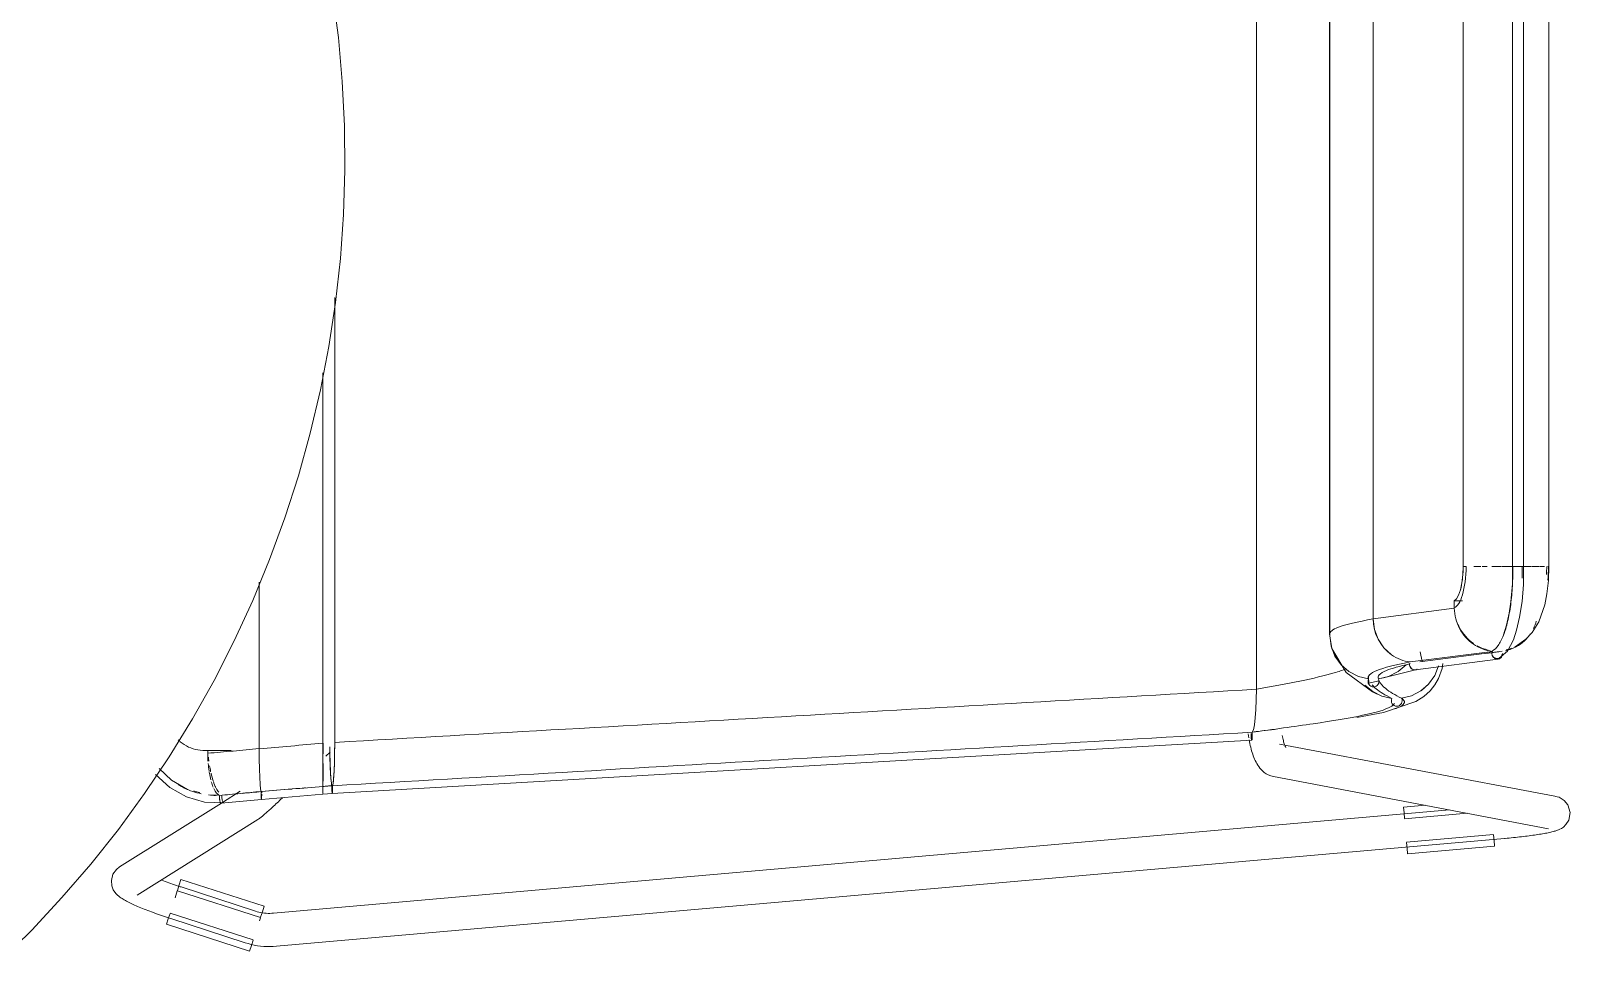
# Model space of a CAD drawing. Header units: millimetres. Extents: x 79795 to 317870, y -36033 to 97293.
# Drawn here: x 160103 to 160659, y 22542 to 22878 of the extents above; entities that cross this region are included whole.
import ezdxf

# ---------------------------------------------------------------- set-up
doc = ezdxf.new("R2010")
doc.units = ezdxf.units.MM
doc.header["$MEASUREMENT"] = 0
doc.layers.add('I-FURN', color=8, linetype='CONTINUOUS', lineweight=9)

msp = doc.modelspace()

# ---------------------------------------------------------------- linework, layer by layer
at = {"layer": 'I-FURN'}
for p, q in [((160545.78, 22640.49), (160545.78, 23023.88)), ((160545.78, 23023.88), (160545.78, 22640.49)), ((160572.13, 23004.04), (160572.13, 22699.24)), ((160572.28, 22659.79), (160572.28, 23004.58)), ((160572.28, 23004.58), (160572.28, 22659.79)), ((160587.88, 22665.83), (160587.88, 22998.54)), ((160587.88, 22998.54), (160587.88, 22665.83)), ((160620.35, 22979.61), (160620.35, 22684.76)), ((160620.41, 22684.76), (160620.41, 22979.61)), ((160638.25, 22979.61), (160638.25, 22684.76)), ((160642.21, 22684.76), (160642.21, 22979.61)), ((160651.25, 22684.76), (160651.25, 22979.61)), ((160214.36, 22875.78), (160212.3, 22891.65)), ((160215.78, 22859.84), (160214.36, 22875.78)), ((160216.57, 22843.87), (160215.78, 22859.84)), ((160216.72, 22827.87), (160216.57, 22843.87)), ((160216.23, 22811.88), (160216.72, 22827.87)), ((160215.09, 22795.92), (160216.23, 22811.88)), ((160213.33, 22780.02), (160215.09, 22795.92)), ((160210.92, 22764.2), (160213.33, 22780.02)), ((160213.05, 22621.23), (160213.05, 22781.81)), ((160213.05, 22781.81), (160213.05, 22621.23)), ((160207.89, 22748.49), (160210.92, 22764.2)), ((160208.73, 22620.97), (160208.73, 22754.71)), ((160208.73, 22754.71), (160208.73, 22620.97)), ((160204.23, 22732.92), (160207.89, 22748.49)), ((160199.95, 22717.5), (160204.23, 22732.92)), ((160195.06, 22702.27), (160199.95, 22717.5)), ((160189.56, 22687.24), (160195.06, 22702.27)), ((160572.13, 22699.24), (160572.13, 22660.33)), ((160183.46, 22672.45), (160189.56, 22687.24)), ((160620.35, 22684.76), (160620.24, 22681.72)), ((160626.72, 22684.76), (160624.26, 22684.76)), ((160629.08, 22684.76), (160627.24, 22684.76)), ((160634.27, 22684.76), (160630.71, 22684.76)), ((160634.46, 22684.76), (160638.28, 22684.76)), ((160638.28, 22684.76), (160634.46, 22684.76)), ((160638.17, 22678.53), (160638.25, 22684.76)), ((160638.25, 22684.76), (160638.36, 22684.76)), ((160642.21, 22684.76), (160638.25, 22684.76)), ((160638.36, 22684.76), (160638.58, 22684.76)), ((160638.58, 22684.76), (160638.91, 22684.76)), ((160638.91, 22684.76), (160639.33, 22684.76)), ((160639.33, 22684.76), (160639.8, 22684.76)), ((160639.8, 22684.76), (160640.3, 22684.76)), ((160640.3, 22684.76), (160640.79, 22684.76)), ((160640.79, 22684.76), (160641.25, 22684.76)), ((160641.25, 22684.76), (160641.64, 22684.76)), ((160641.64, 22684.76), (160641.94, 22684.76)), ((160641.94, 22684.76), (160642.14, 22684.76)), ((160641.97, 22684.76), (160644.99, 22684.76)), ((160644.98, 22684.76), (160641.97, 22684.76)), ((160642.21, 22684.76), (160642.12, 22678.22)), ((160642.14, 22684.76), (160642.21, 22684.76)), ((160647.73, 22684.76), (160645.15, 22684.76)), ((160649.76, 22684.76), (160648, 22684.76)), ((160651.23, 22684.76), (160650.95, 22684.76)), ((160651.08, 22684.76), (160651.25, 22684.76)), ((160651.25, 22684.76), (160651.14, 22679.73)), ((160185.76, 22679.14), (160185.76, 22619.03)), ((160185.76, 22619.03), (160185.76, 22679.14)), ((160619.92, 22678.87), (160619.41, 22676.38)), ((160620.24, 22681.72), (160619.92, 22678.87)), ((160637.64, 22671.97), (160638.17, 22678.53)), ((160642.12, 22678.22), (160641.63, 22672.1)), ((160651.14, 22679.73), (160650.63, 22674.91)), ((160176.78, 22657.91), (160183.46, 22672.45)), ((160617.95, 22673.04), (160617.09, 22672.41)), ((160617.09, 22672.41), (160620.09, 22672.41)), ((160617.09, 22672.41), (160617.16, 22669.69)), ((160618.74, 22674.4), (160617.95, 22673.04)), ((160619.41, 22676.38), (160618.74, 22674.4)), ((160637.04, 22667.96), (160637.64, 22671.97)), ((160641.63, 22672.1), (160640.78, 22666.48)), ((160650.63, 22674.91), (160649.84, 22670.87)), ((160617.16, 22669.69), (160587.88, 22665.83)), ((160636.08, 22663.53), (160637.04, 22667.96)), ((160640.78, 22666.48), (160639.69, 22661.78)), ((160649.84, 22670.87), (160647.71, 22664.82)), ((160587.88, 22665.83), (160588.36, 22662.06)), ((160588.36, 22662.06), (160589.67, 22658.51)), ((160634.98, 22660.09), (160636.08, 22663.53)), ((160639.69, 22661.78), (160638.52, 22658.33)), ((160645.32, 22660.94), (160643.03, 22658.47)), ((160647.71, 22664.82), (160645.32, 22660.94)), ((160169.53, 22643.65), (160176.78, 22657.91)), ((160572.13, 22660.33), (160572.93, 22655.29)), ((160572.76, 22656), (160572.28, 22659.79)), ((160572.28, 22659.79), (160572.75, 22656)), ((160572.75, 22656), (160574.12, 22652.43)), ((160574.13, 22652.43), (160572.76, 22656)), ((160572.93, 22655.29), (160574.3, 22652.12)), ((160573, 22655.14), (160578.11, 22646.49)), ((160589.67, 22658.51), (160591.75, 22655.4)), ((160591.75, 22655.4), (160594.49, 22652.91)), ((160638.52, 22658.33), (160636.34, 22654.21)), ((160639.13, 22655.79), (160638.93, 22655.69)), ((160643.03, 22658.47), (160639.13, 22655.79)), ((160574.12, 22652.43), (160576.29, 22649.29)), ((160576.3, 22649.3), (160574.13, 22652.43)), ((160601.1, 22649.81), (160601.06, 22649.31)), ((160630.96, 22654.12), (160601.26, 22650.28)), ((160603.16, 22647.45), (160632.94, 22651.31)), ((160604.8, 22650.3), (160634.5, 22654.15)), ((160605.58, 22650.43), (160604.9, 22653.92)), ((160612.84, 22647.92), (160613.07, 22649.69)), ((160633.31, 22653.99), (160628.53, 22653.38)), ((160636.34, 22654.21), (160633.44, 22651.66)), ((160576.29, 22649.29), (160579.16, 22646.79)), ((160579.17, 22646.79), (160576.3, 22649.3)), ((160578.11, 22646.49), (160587.65, 22639.51)), ((160579.16, 22646.79), (160582.56, 22645.03)), ((160582.56, 22645.04), (160579.17, 22646.79)), ((160582.56, 22645.03), (160586.27, 22644.14)), ((160586.11, 22643.67), (160586.27, 22644.14)), ((160586.27, 22644.14), (160586.11, 22643.67)), ((160586.26, 22645.21), (160586.3, 22642.33)), ((160591.63, 22644.5), (160589.76, 22644.17)), ((160589.78, 22644.14), (160593.49, 22645.03)), ((160589.78, 22644.14), (160589.94, 22643.67)), ((160589.94, 22643.67), (160589.78, 22644.14)), ((160603.24, 22647.47), (160591.63, 22644.5)), ((160593.49, 22645.03), (160596.89, 22646.79)), ((160596.89, 22646.79), (160599.76, 22649.3)), ((160601.06, 22649.31), (160601.14, 22648.82)), ((160601.14, 22648.82), (160601.33, 22648.37)), ((160601.33, 22648.37), (160601.64, 22647.99)), ((160601.64, 22647.99), (160602.02, 22647.69)), ((160602.02, 22647.69), (160602.46, 22647.5)), ((160602.46, 22647.5), (160602.93, 22647.44)), ((160602.93, 22647.44), (160603.4, 22647.5)), ((160603.4, 22647.5), (160603.84, 22647.69)), ((160607.92, 22642.31), (160610.1, 22645.39)), ((160610.1, 22645.39), (160611.5, 22648.91)), ((160610.2, 22642.04), (160611.54, 22644.32)), ((160611.54, 22644.32), (160612.84, 22647.92)), ((160161.7, 22629.7), (160169.53, 22643.65)), ((160545.72, 22636.72), (160545.78, 22640.49)), ((160545.78, 22640.41), (160545.72, 22636.72)), ((160587.73, 22639.57), (160584.89, 22641.96)), ((160584.89, 22641.96), (160587.72, 22639.56)), ((160586.07, 22643.18), (160586.11, 22643.67)), ((160586.11, 22643.67), (160586.07, 22643.17)), ((160586.16, 22642.69), (160586.07, 22643.18)), ((160586.07, 22643.17), (160586.15, 22642.68)), ((160586.15, 22642.68), (160586.36, 22642.23)), ((160586.36, 22642.23), (160586.16, 22642.69)), ((160586.17, 22642.63), (160590.06, 22643.46)), ((160586.67, 22641.85), (160586.36, 22642.23)), ((160586.36, 22642.23), (160586.67, 22641.85)), ((160587.07, 22641.56), (160586.67, 22641.85)), ((160586.67, 22641.85), (160587.07, 22641.55)), ((160587.54, 22641.37), (160587.07, 22641.56)), ((160587.07, 22641.55), (160587.53, 22641.37)), ((160587.53, 22641.37), (160588.03, 22641.3)), ((160588.03, 22641.3), (160587.54, 22641.37)), ((160587.65, 22639.51), (160589.4, 22638.62)), ((160587.72, 22639.56), (160591.05, 22637.91)), ((160591.05, 22637.92), (160587.73, 22639.57)), ((160588.52, 22641.37), (160588.03, 22641.3)), ((160588.03, 22641.3), (160588.52, 22641.37)), ((160588.98, 22641.56), (160588.52, 22641.37)), ((160588.52, 22641.37), (160588.98, 22641.55)), ((160589.38, 22641.85), (160588.98, 22641.56)), ((160588.98, 22641.55), (160589.38, 22641.85)), ((160589.69, 22642.23), (160589.38, 22641.85)), ((160589.38, 22641.85), (160589.7, 22642.23)), ((160589.89, 22642.69), (160589.69, 22642.23)), ((160589.7, 22642.23), (160589.9, 22642.68)), ((160589.98, 22643.18), (160589.89, 22642.69)), ((160589.9, 22642.68), (160589.98, 22643.17)), ((160589.94, 22643.67), (160589.98, 22643.18)), ((160589.98, 22643.17), (160589.94, 22643.67)), ((160601.78, 22638.09), (160605.1, 22639.83)), ((160605.1, 22639.83), (160607.92, 22642.31)), ((160607.92, 22642.31), (160605.34, 22640.01)), ((160606.18, 22637.88), (160608.42, 22639.88)), ((160608.42, 22639.88), (160610.2, 22642.04)), ((160545.33, 22630.08), (160545.57, 22633.18)), ((160545.56, 22633.13), (160545.33, 22630.08)), ((160545.57, 22633.18), (160545.72, 22636.72)), ((160545.72, 22636.65), (160545.57, 22633.18)), ((160594.66, 22637.13), (160591.05, 22637.92)), ((160591.05, 22637.91), (160594.66, 22637.13)), ((160591.64, 22632.08), (160603.35, 22636.07)), ((160594.48, 22636.16), (160594.51, 22636.66)), ((160594.51, 22636.66), (160594.48, 22636.16)), ((160594.57, 22635.67), (160594.48, 22636.16)), ((160594.48, 22636.16), (160594.57, 22635.67)), ((160594.51, 22636.66), (160594.66, 22637.13)), ((160594.66, 22637.13), (160594.51, 22636.66)), ((160594.78, 22635.22), (160594.57, 22635.67)), ((160594.57, 22635.67), (160594.78, 22635.22)), ((160595.1, 22634.84), (160594.78, 22635.22)), ((160594.78, 22635.22), (160595.1, 22634.84)), ((160595.5, 22634.55), (160595.1, 22634.84)), ((160595.1, 22634.84), (160595.5, 22634.55)), ((160595.96, 22634.37), (160595.5, 22634.55)), ((160595.5, 22634.55), (160595.96, 22634.37)), ((160596.45, 22634.31), (160595.96, 22634.37)), ((160595.96, 22634.37), (160596.45, 22634.31)), ((160596.93, 22634.38), (160596.45, 22634.31)), ((160596.45, 22634.31), (160596.93, 22634.38)), ((160597.38, 22634.58), (160596.93, 22634.38)), ((160596.93, 22634.38), (160597.38, 22634.58)), ((160597.78, 22634.88), (160597.38, 22634.58)), ((160597.38, 22634.58), (160597.78, 22634.88)), ((160598.08, 22635.27), (160597.78, 22634.88)), ((160597.78, 22634.88), (160598.09, 22635.26)), ((160598.28, 22635.72), (160598.08, 22635.27)), ((160598.09, 22635.26), (160598.28, 22635.72)), ((160601.77, 22638.09), (160598.15, 22637.18)), ((160598.15, 22637.18), (160601.78, 22638.09)), ((160598.15, 22637.18), (160598.31, 22636.71)), ((160598.31, 22636.71), (160598.15, 22637.18)), ((160598.35, 22636.21), (160598.28, 22635.72)), ((160598.28, 22635.72), (160598.36, 22636.21)), ((160598.31, 22636.71), (160598.35, 22636.21)), ((160598.36, 22636.21), (160598.31, 22636.71)), ((160603.35, 22636.07), (160606.18, 22637.88)), ((160153.33, 22616.06), (160161.7, 22629.7)), ((160544.65, 22625.84), (160545.02, 22627.58)), ((160545.02, 22627.58), (160544.65, 22625.84)), ((160545.02, 22627.58), (160545.33, 22630.08)), ((160545.33, 22630.05), (160545.02, 22627.58)), ((160581.98, 22630.18), (160591.64, 22632.08)), ((160212.15, 22602.78), (160544.06, 22622.07)), ((160542.93, 22623.59), (160542.83, 22624.32)), ((160543.04, 22622.88), (160542.93, 22623.59)), ((160543.28, 22621.48), (160543.15, 22622.17)), ((160543.85, 22624.43), (160543.85, 22623.93)), ((160543.85, 22623.93), (160543.85, 22624.42)), ((160543.85, 22623.93), (160543.86, 22623.44)), ((160543.86, 22623.43), (160543.85, 22623.93)), ((160543.86, 22623.44), (160543.88, 22622.99)), ((160543.88, 22622.98), (160543.86, 22623.43)), ((160543.88, 22622.99), (160543.91, 22622.61)), ((160543.91, 22622.6), (160543.88, 22622.98)), ((160543.91, 22622.61), (160543.96, 22622.32)), ((160543.96, 22622.31), (160543.91, 22622.6)), ((160543.96, 22622.32), (160544.01, 22622.13)), ((160544.01, 22622.13), (160543.96, 22622.31)), ((160544.01, 22622.13), (160544.06, 22622.07)), ((160544.06, 22622.07), (160544.01, 22622.13)), ((160544.06, 22622.07), (160544.12, 22622.14)), ((160544.12, 22622.14), (160544.06, 22622.07)), ((160544.12, 22622.14), (160544.17, 22622.34)), ((160544.17, 22622.33), (160544.12, 22622.14)), ((160544.17, 22622.34), (160544.21, 22622.63)), ((160544.21, 22622.63), (160544.17, 22622.33)), ((160544.21, 22622.63), (160544.24, 22623.02)), ((160544.24, 22623.02), (160544.21, 22622.63)), ((160544.24, 22623.02), (160544.26, 22623.47)), ((160544.26, 22623.47), (160544.24, 22623.02)), ((160544.25, 22624.94), (160544.65, 22625.84)), ((160544.65, 22625.84), (160544.25, 22624.93)), ((160544.27, 22624.47), (160544.25, 22624.94)), ((160544.25, 22624.93), (160544.27, 22624.46)), ((160544.26, 22623.47), (160544.27, 22623.97)), ((160544.27, 22623.96), (160544.26, 22623.47)), ((160544.27, 22623.97), (160544.27, 22624.47)), ((160544.27, 22624.46), (160544.27, 22623.96)), ((160555.17, 22623.22), (160555.07, 22623.71)), ((160555.27, 22622.75), (160555.17, 22623.22)), ((160555.37, 22622.3), (160555.27, 22622.75)), ((160555.48, 22621.88), (160555.37, 22622.3)), ((160555.59, 22621.48), (160555.48, 22621.88)), ((160165.97, 22618.32), (160175.72, 22618.32)), ((160167.21, 22617.33), (160167.21, 22618.38)), ((160185.76, 22619.03), (160185.79, 22615.27)), ((160185.79, 22615.26), (160185.76, 22618.91)), ((160208.73, 22617.18), (160208.73, 22620.97)), ((160208.73, 22620.97), (160208.73, 22617.18)), ((160208.74, 22613.62), (160208.73, 22617.18)), ((160208.73, 22617.18), (160208.74, 22613.61)), ((160208.86, 22620.96), (160208.86, 22617.18)), ((160208.86, 22617.18), (160208.86, 22620.96)), ((160209.88, 22616.27), (160211.41, 22617.75)), ((160211.26, 22619.69), (160211.29, 22617.44)), ((160211.29, 22617.44), (160211.36, 22613.89)), ((160212.94, 22613.89), (160213.02, 22617.45)), ((160213.02, 22617.45), (160213.05, 22621.23)), ((160543.41, 22620.8), (160543.28, 22621.48)), ((160543.56, 22620.13), (160543.41, 22620.8)), ((160543.71, 22619.48), (160543.56, 22620.13)), ((160543.87, 22618.83), (160543.71, 22619.48)), ((160544.04, 22618.2), (160543.87, 22618.83)), ((160544.23, 22617.59), (160544.04, 22618.2)), ((160544.42, 22616.98), (160544.23, 22617.59)), ((160544.63, 22616.39), (160544.42, 22616.98)), ((160544.85, 22615.81), (160544.63, 22616.39)), ((160653.43, 22601.85), (160554.14, 22620.67)), ((160555.69, 22621.12), (160555.59, 22621.48)), ((160555.8, 22620.78), (160555.69, 22621.12)), ((160555.91, 22620.48), (160555.8, 22620.78)), ((160556.01, 22620.21), (160555.91, 22620.48)), ((160556.1, 22619.98), (160556.01, 22620.21)), ((160556.19, 22619.78), (160556.1, 22619.98)), ((160556.27, 22619.63), (160556.19, 22619.78)), ((160556.31, 22619.55), (160556.27, 22619.63)), ((160556.36, 22619.47), (160556.31, 22619.55)), ((160556.37, 22619.45), (160556.36, 22619.47)), ((160144.42, 22602.78), (160153.33, 22616.06)), ((160154.14, 22607.61), (160149.67, 22611.88)), ((160185.79, 22615.17), (160185.86, 22611.73)), ((160185.86, 22611.73), (160185.79, 22615.17)), ((160185.86, 22611.73), (160185.98, 22608.63)), ((160185.98, 22608.63), (160185.86, 22611.67)), ((160208.75, 22610.48), (160208.74, 22613.61)), ((160208.74, 22613.61), (160208.75, 22610.48)), ((160208.85, 22613.62), (160208.84, 22610.5)), ((160208.84, 22610.5), (160208.85, 22613.62)), ((160211.36, 22613.89), (160211.49, 22610.77)), ((160211.49, 22610.77), (160211.65, 22608.28)), ((160212.66, 22608.25), (160212.82, 22610.75)), ((160212.82, 22610.75), (160212.94, 22613.89)), ((160545.08, 22615.24), (160544.85, 22615.81)), ((160545.33, 22614.68), (160545.08, 22615.24)), ((160545.61, 22614.12), (160545.33, 22614.68)), ((160545.9, 22613.59), (160545.61, 22614.12)), ((160546.22, 22613.05), (160545.9, 22613.59)), ((160546.58, 22612.51), (160546.22, 22613.05)), ((160546.98, 22611.98), (160546.58, 22612.51)), ((160547.43, 22611.45), (160546.98, 22611.98)), ((160547.95, 22610.93), (160547.43, 22611.45)), ((160548.55, 22610.42), (160547.95, 22610.93)), ((160153.55, 22604.93), (160148.4, 22609.67)), ((160159.97, 22604.25), (160154.14, 22607.61)), ((160185.98, 22608.63), (160186.13, 22606.16)), ((160186.13, 22606.15), (160185.98, 22608.59)), ((160186.13, 22606.16), (160186.31, 22604.42)), ((160186.31, 22604.42), (160186.13, 22606.14)), ((160208.76, 22607.98), (160208.75, 22610.48)), ((160208.75, 22610.48), (160208.76, 22607.98)), ((160208.77, 22606.23), (160208.76, 22607.98)), ((160208.76, 22607.98), (160208.77, 22606.23)), ((160208.79, 22605.35), (160208.77, 22606.23)), ((160208.77, 22606.23), (160208.79, 22605.34)), ((160208.79, 22604.88), (160208.79, 22605.35)), ((160208.79, 22605.34), (160208.79, 22604.87)), ((160208.8, 22605.35), (160208.8, 22604.88)), ((160208.8, 22604.88), (160208.8, 22605.35)), ((160208.83, 22608), (160208.82, 22606.25)), ((160208.82, 22606.25), (160208.83, 22608)), ((160208.84, 22610.5), (160208.83, 22608)), ((160208.83, 22608), (160208.84, 22610.5)), ((160211.65, 22608.28), (160211.84, 22606.52)), ((160211.84, 22606.52), (160212.05, 22605.62)), ((160212.05, 22605.62), (160212.04, 22605.15)), ((160212.04, 22605.15), (160212.04, 22604.66)), ((160212.25, 22605.61), (160212.46, 22606.5)), ((160212.26, 22605.14), (160212.25, 22605.61)), ((160212.26, 22604.65), (160212.26, 22605.14)), ((160212.46, 22606.5), (160212.66, 22608.25)), ((160549.24, 22609.94), (160548.55, 22610.42)), ((160550.03, 22609.5), (160549.24, 22609.94)), ((160550.92, 22609.13), (160550.03, 22609.5)), ((160551.91, 22608.88), (160550.92, 22609.13)), ((160551.91, 22608.88), (160651.2, 22590.06)), ((160134.98, 22589.86), (160144.42, 22602.78)), ((160159.57, 22601.54), (160153.55, 22604.93)), ((160166.09, 22599.66), (160159.57, 22601.54)), ((160172.99, 22599.38), (160166.09, 22599.66)), ((160172.1, 22599.26), (160186.59, 22600.68)), ((160178.95, 22603.6), (160172.51, 22599.56)), ((160186.31, 22604.42), (160186.5, 22603.53)), ((160186.5, 22603.53), (160186.31, 22604.42)), ((160186.5, 22603.53), (160186.49, 22603.06)), ((160186.49, 22603.06), (160186.5, 22603.53)), ((160186.49, 22603.06), (160186.49, 22602.56)), ((160186.49, 22602.56), (160186.49, 22603.06)), ((160186.49, 22602.56), (160186.49, 22602.07)), ((160186.49, 22602.07), (160186.49, 22602.56)), ((160186.49, 22602.07), (160186.5, 22601.61)), ((160186.5, 22601.62), (160186.49, 22602.07)), ((160186.52, 22601.24), (160186.5, 22601.62)), ((160186.5, 22601.61), (160186.52, 22601.23)), ((160186.54, 22600.94), (160186.52, 22601.24)), ((160186.52, 22601.23), (160186.54, 22600.94)), ((160186.54, 22600.94), (160186.57, 22600.74)), ((160186.59, 22600.68), (160186.57, 22600.75)), ((160186.57, 22600.74), (160186.59, 22600.68)), ((160186.59, 22600.68), (160208.79, 22602.5)), ((160186.62, 22600.75), (160186.59, 22600.68)), ((160186.59, 22600.68), (160186.62, 22600.74)), ((160186.62, 22600.74), (160186.64, 22600.93)), ((160186.64, 22600.93), (160186.62, 22600.75)), ((160186.64, 22600.93), (160186.66, 22601.22)), ((160186.66, 22601.22), (160186.64, 22600.93)), ((160186.68, 22601.61), (160186.66, 22601.22)), ((160186.66, 22601.22), (160186.68, 22601.6)), ((160186.69, 22602.06), (160186.68, 22601.61)), ((160186.68, 22601.6), (160186.69, 22602.05)), ((160186.69, 22603.52), (160186.69, 22603.05)), ((160186.69, 22603.04), (160186.69, 22603.51)), ((160186.69, 22602.05), (160186.7, 22602.55)), ((160186.7, 22602.55), (160186.69, 22602.06)), ((160192.27, 22599.44), (160192.72, 22599.85)), ((160192.72, 22599.85), (160193.17, 22600.27)), ((160193.17, 22600.27), (160193.63, 22600.71)), ((160193.63, 22600.71), (160194.1, 22601.15)), ((160194.1, 22601.15), (160194.21, 22601.25)), ((160208.79, 22604.38), (160208.79, 22604.88)), ((160208.79, 22604.87), (160208.79, 22604.38)), ((160208.79, 22603.89), (160208.79, 22604.38)), ((160208.79, 22604.38), (160208.79, 22603.88)), ((160208.79, 22603.44), (160208.79, 22603.89)), ((160208.79, 22603.88), (160208.79, 22603.43)), ((160208.79, 22603.06), (160208.79, 22603.44)), ((160208.79, 22603.43), (160208.79, 22603.05)), ((160208.79, 22602.76), (160208.79, 22603.06)), ((160208.79, 22603.05), (160208.79, 22602.76)), ((160212.15, 22602.78), (160208.79, 22602.51)), ((160208.8, 22602.58), (160208.79, 22602.51)), ((160208.79, 22602.51), (160208.79, 22602.57)), ((160208.79, 22602.57), (160208.79, 22602.5)), ((160208.79, 22602.5), (160208.8, 22602.57)), ((160208.8, 22604.88), (160208.8, 22604.39)), ((160208.8, 22604.38), (160208.8, 22604.88)), ((160208.8, 22604.39), (160208.8, 22603.89)), ((160208.8, 22603.89), (160208.8, 22604.38)), ((160208.8, 22603.89), (160208.8, 22603.44)), ((160208.8, 22603.44), (160208.8, 22603.89)), ((160208.8, 22603.44), (160208.8, 22603.06)), ((160208.8, 22603.06), (160208.8, 22603.44)), ((160212.04, 22604.66), (160212.05, 22604.17)), ((160212.05, 22604.17), (160212.06, 22603.72)), ((160212.06, 22603.72), (160212.08, 22603.33)), ((160212.08, 22603.33), (160212.1, 22603.04)), ((160212.1, 22603.04), (160212.12, 22602.85)), ((160212.12, 22602.85), (160212.15, 22602.78)), ((160212.15, 22602.78), (160212.18, 22602.85)), ((160212.18, 22602.85), (160212.21, 22603.03)), ((160212.21, 22603.03), (160212.23, 22603.33)), ((160212.23, 22603.33), (160212.25, 22603.71)), ((160212.25, 22603.71), (160212.26, 22604.16)), ((160212.26, 22604.16), (160212.26, 22604.65)), ((160653.85, 22601.77), (160653.43, 22601.85)), ((160654.37, 22601.63), (160653.85, 22601.77)), ((160654.99, 22601.42), (160654.37, 22601.63)), ((160655.79, 22601.04), (160654.99, 22601.42)), ((160656.87, 22600.29), (160655.79, 22601.04)), ((160658.19, 22598.72), (160656.87, 22600.29)), ((160172.14, 22599.33), (160135.37, 22576.29)), ((160185.91, 22593.83), (160186.14, 22594)), ((160186.14, 22594), (160186.36, 22594.17)), ((160186.36, 22594.17), (160186.58, 22594.35)), ((160186.58, 22594.35), (160186.81, 22594.54)), ((160186.81, 22594.54), (160187.05, 22594.75)), ((160187.05, 22594.75), (160187.3, 22594.96)), ((160187.3, 22594.96), (160187.57, 22595.19)), ((160187.57, 22595.19), (160187.85, 22595.43)), ((160187.85, 22595.43), (160188.14, 22595.69)), ((160188.14, 22595.69), (160188.45, 22595.96)), ((160188.45, 22595.96), (160188.78, 22596.25)), ((160188.78, 22596.25), (160189.11, 22596.55)), ((160189.11, 22596.55), (160189.46, 22596.87)), ((160189.46, 22596.87), (160189.83, 22597.2)), ((160189.83, 22597.2), (160190.21, 22597.54)), ((160190.21, 22597.54), (160190.6, 22597.89)), ((160190.6, 22597.89), (160191, 22598.26)), ((160615.48, 22596.88), (160190.98, 22559.59)), ((160191, 22598.26), (160191.41, 22598.64)), ((160191.41, 22598.64), (160191.84, 22599.04)), ((160191.84, 22599.04), (160192.27, 22599.44)), ((160606.74, 22598.61), (160598.85, 22597.92)), ((160599.03, 22595.88), (160598.85, 22597.92)), ((160599.21, 22593.81), (160599.03, 22595.88)), ((160599.22, 22593.69), (160621.82, 22595.67)), ((160658.19, 22598.72), (160659.03, 22595.97)), ((160659.03, 22595.97), (160658.54, 22593.2)), ((160125.04, 22577.32), (160134.98, 22589.86)), ((160141.74, 22566.12), (160185.33, 22593.43)), ((160185.33, 22593.43), (160185.65, 22593.64)), ((160185.65, 22593.64), (160185.91, 22593.83)), ((160650.11, 22588.45), (160649.6, 22588.36)), ((160650.61, 22588.54), (160650.11, 22588.45)), ((160651.09, 22588.64), (160650.61, 22588.54)), ((160651.55, 22588.74), (160651.09, 22588.64)), ((160651.99, 22588.84), (160651.55, 22588.74)), ((160652.42, 22588.94), (160651.99, 22588.84)), ((160652.83, 22589.04), (160652.42, 22588.94)), ((160653.23, 22589.15), (160652.83, 22589.04)), ((160653.63, 22589.26), (160653.23, 22589.15)), ((160654.02, 22589.39), (160653.63, 22589.26)), ((160654.43, 22589.53), (160654.02, 22589.39)), ((160654.85, 22589.7), (160654.43, 22589.53)), ((160655.33, 22589.91), (160654.85, 22589.7)), ((160655.89, 22590.22), (160655.33, 22589.91)), ((160656.59, 22590.7), (160655.89, 22590.22)), ((160657.5, 22591.55), (160656.59, 22590.7)), ((160658.54, 22593.2), (160657.5, 22591.55)), ((160192.03, 22547.64), (160635.35, 22586.58)), ((160631.37, 22588), (160599.96, 22585.24)), ((160600.15, 22583.05), (160599.97, 22585.12)), ((160600.33, 22581.01), (160600.15, 22583.05)), ((160631.74, 22583.77), (160600.33, 22581.01)), ((160631.38, 22587.88), (160631.56, 22585.81)), ((160631.56, 22585.81), (160631.74, 22583.77)), ((160635.51, 22586.6), (160635.35, 22586.58)), ((160636.26, 22586.66), (160635.51, 22586.6)), ((160637.01, 22586.73), (160636.26, 22586.66)), ((160637.76, 22586.81), (160637.01, 22586.73)), ((160638.5, 22586.88), (160637.76, 22586.81)), ((160639.24, 22586.96), (160638.5, 22586.88)), ((160639.97, 22587.04), (160639.24, 22586.96)), ((160640.7, 22587.12), (160639.97, 22587.04)), ((160641.42, 22587.2), (160640.7, 22587.12)), ((160642.13, 22587.28), (160641.42, 22587.2)), ((160642.83, 22587.36), (160642.13, 22587.28)), ((160643.51, 22587.45), (160642.83, 22587.36)), ((160644.19, 22587.54), (160643.51, 22587.45)), ((160644.85, 22587.62), (160644.19, 22587.54)), ((160645.5, 22587.71), (160644.85, 22587.62)), ((160646.14, 22587.8), (160645.5, 22587.71)), ((160646.76, 22587.89), (160646.14, 22587.8)), ((160647.36, 22587.98), (160646.76, 22587.89)), ((160647.95, 22588.08), (160647.36, 22587.98)), ((160648.51, 22588.17), (160647.95, 22588.08)), ((160649.06, 22588.26), (160648.51, 22588.17)), ((160649.6, 22588.36), (160649.06, 22588.26)), ((160114.6, 22565.2), (160125.04, 22577.32)), ((160133.02, 22573.67), (160132.44, 22571.44)), ((160134.25, 22575.4), (160133.02, 22573.67)), ((160134.25, 22575.4), (160135.37, 22576.29)), ((160156.92, 22569.81), (160157.55, 22571.76)), ((160187.56, 22562.08), (160157.55, 22571.76)), ((160132.44, 22571.44), (160132.61, 22569.47)), ((160132.61, 22569.47), (160133.13, 22568.08)), ((160133.13, 22568.08), (160133.7, 22567.17)), ((160133.7, 22567.17), (160134.22, 22566.54)), ((160134.22, 22566.54), (160134.68, 22566.08)), ((160150.63, 22571.49), (160151.25, 22571.25)), ((160151.25, 22571.25), (160151.89, 22571.02)), ((160151.89, 22571.02), (160152.53, 22570.78)), ((160152.53, 22570.78), (160153.19, 22570.55)), ((160153.19, 22570.55), (160153.85, 22570.31)), ((160153.85, 22570.31), (160154.53, 22570.08)), ((160154.53, 22570.08), (160155.21, 22569.84)), ((160155.21, 22569.84), (160155.89, 22569.61)), ((160156.22, 22567.62), (160155.42, 22565.15)), ((160155.89, 22569.61), (160156.58, 22569.38)), ((160156.25, 22567.72), (160186.26, 22558.03)), ((160156.29, 22567.84), (160156.92, 22569.81)), ((160156.58, 22569.38), (160157.27, 22569.15)), ((160157.27, 22569.15), (160157.6, 22569.05)), ((160184.41, 22560.33), (160157.6, 22569.05)), ((160103.68, 22553.5), (160114.6, 22565.2)), ((160134.68, 22566.08), (160135.11, 22565.71)), ((160135.11, 22565.71), (160135.51, 22565.4)), ((160135.51, 22565.4), (160135.9, 22565.12)), ((160135.9, 22565.12), (160136.29, 22564.86)), ((160136.29, 22564.86), (160136.68, 22564.62)), ((160136.68, 22564.62), (160137.08, 22564.39)), ((160137.08, 22564.39), (160137.49, 22564.15)), ((160137.49, 22564.15), (160137.92, 22563.93)), ((160137.92, 22563.93), (160138.36, 22563.7)), ((160138.36, 22563.7), (160138.81, 22563.47)), ((160138.81, 22563.47), (160139.29, 22563.24)), ((160139.29, 22563.24), (160139.78, 22563)), ((160139.78, 22563), (160140.29, 22562.77)), ((160140.29, 22562.77), (160140.82, 22562.53)), ((160140.82, 22562.53), (160141.36, 22562.29)), ((160141.36, 22562.29), (160141.92, 22562.05)), ((160141.92, 22562.05), (160142.5, 22561.8)), ((160142.5, 22561.8), (160143.1, 22561.56)), ((160143.1, 22561.56), (160143.71, 22561.31)), ((160143.71, 22561.31), (160144.33, 22561.06)), ((160144.33, 22561.06), (160144.97, 22560.8)), ((160144.97, 22560.8), (160145.63, 22560.55)), ((160187.56, 22562.08), (160186.93, 22560.12)), ((160145.63, 22560.55), (160146.29, 22560.3)), ((160146.29, 22560.3), (160146.97, 22560.04)), ((160146.97, 22560.04), (160147.66, 22559.79)), ((160147.66, 22559.79), (160148.36, 22559.53)), ((160148.36, 22559.53), (160149.06, 22559.28)), ((160149.06, 22559.28), (160149.78, 22559.03)), ((160149.78, 22559.03), (160150.5, 22558.77)), ((160150.5, 22558.77), (160151.23, 22558.52)), ((160151.23, 22558.52), (160151.96, 22558.27)), ((160151.96, 22558.27), (160152.7, 22558.03)), ((160152.34, 22555.61), (160152.97, 22557.56)), ((160182.35, 22545.92), (160152.34, 22555.61)), ((160152.7, 22558.03), (160153.44, 22557.78)), ((160152.97, 22557.56), (160153.61, 22559.53)), ((160153.44, 22557.78), (160153.89, 22557.63)), ((160183.65, 22549.96), (160153.64, 22559.65)), ((160153.89, 22557.63), (160180.71, 22548.92)), ((160184.44, 22560.33), (160184.41, 22560.33)), ((160185.08, 22560.13), (160184.44, 22560.33)), ((160185.72, 22559.97), (160185.08, 22560.13)), ((160186.36, 22559.83), (160185.72, 22559.97)), ((160186.22, 22557.94), (160185.85, 22556.77)), ((160186.93, 22560.12), (160186.29, 22558.15)), ((160187.02, 22559.72), (160186.36, 22559.83)), ((160187.67, 22559.63), (160187.02, 22559.72)), ((160188.33, 22559.57), (160187.67, 22559.63)), ((160188.99, 22559.53), (160188.33, 22559.57)), ((160189.66, 22559.52), (160188.99, 22559.53)), ((160190.32, 22559.54), (160189.66, 22559.52)), ((160190.98, 22559.59), (160190.32, 22559.54)), ((160092.31, 22542.25), (160103.68, 22553.5)), ((160183.61, 22549.85), (160182.98, 22547.87)), ((160180.71, 22548.92), (160181.8, 22548.59)), ((160181.8, 22548.59), (160182.9, 22548.3)), ((160182.98, 22547.87), (160182.35, 22545.92)), ((160182.9, 22548.3), (160184.02, 22548.06)), ((160184.02, 22548.06), (160185.15, 22547.86)), ((160185.15, 22547.86), (160186.28, 22547.71)), ((160186.28, 22547.71), (160187.41, 22547.6)), ((160187.41, 22547.6), (160188.55, 22547.54)), ((160188.55, 22547.54), (160189.7, 22547.52)), ((160189.7, 22547.52), (160190.84, 22547.55)), ((160190.84, 22547.55), (160191.98, 22547.63)), ((160191.98, 22547.63), (160192.03, 22547.63))]:
    msp.add_line(p, q, dxfattribs=at)
for centre, major_axis, ratio, start_param, end_param in [((160635.5, 22684.76), (15.75, 0), 0.000004, 3.431839, 3.614078), ((160646.97, 22684.76), (0, -12.4), 0.287441, 1.332781, 1.570796), ((160602.95, 22665.96), (0, -15.78), 0.955139, 4.720632, 5.68731), ((160602.95, 22665.96), (0, -15.78), 0.955139, 5.687432, 5.928979), ((160602.95, 22665.96), (0, -15.78), 0.955139, 5.929149, 6.170649), ((160602.93, 22649.4), (0, -1.96), 0.955139, 4.501447, 6.790779)]:
    msp.add_ellipse(centre, major_axis=major_axis, ratio=ratio, start_param=start_param, end_param=end_param, dxfattribs=at)
for points in [[(160621.47, 22684.76), (160621.42, 22680.97), (160620.45, 22673.57), (160618.28, 22670.19), (160617.17, 22669.94)], [(160619.46, 22676.38), (160620, 22678.43), (160620.29, 22681.15), (160620.38, 22683.92)], [(160638.28, 22684.76), (160638.32, 22682.41), (160638.25, 22677.76), (160637.62, 22670.9), (160636.51, 22664.76), (160634.98, 22659.69), (160633.08, 22655.99), (160631.68, 22654.68), (160630.95, 22654.33)], [(160641.68, 22684.76), (160641.7, 22683.33), (160641.7, 22681.91), (160641.66, 22680.5)], [(160651.16, 22684.76), (160651.16, 22683.05), (160651.09, 22681.37), (160650.94, 22679.79)], [(160617.16, 22669.69), (160617.2, 22668.4), (160617.56, 22665.89), (160618.97, 22662.29), (160621.16, 22659.15), (160624, 22656.62), (160627.34, 22654.85), (160629.72, 22654.27), (160630.96, 22654.12)], [(160645.77, 22662.37), (160646.17, 22663.21), (160646.55, 22664.08), (160646.79, 22664.98)], [(160572.13, 22660.33), (160572.13, 22660.15), (160572.18, 22659.97), (160572.28, 22659.79)], [(160629.44, 22654.59), (160628.05, 22654.9), (160626.69, 22655.4), (160625.43, 22656.1)], [(160637.84, 22655.21), (160637.21, 22654.97), (160636.56, 22654.81), (160635.9, 22654.67)], [(160586.27, 22644.14), (160585.72, 22645.17), (160587.69, 22647.21), (160595.75, 22649.26), (160601.26, 22650.28)], [(160630.77, 22653.37), (160630.76, 22653.53), (160630.76, 22653.7), (160630.8, 22653.86)], [(160157.32, 22621.48), (160157.06, 22621.7), (160156.8, 22621.93), (160156.54, 22622.16)], [(160544.25, 22624.93), (160489.01, 22621.71), (160378.42, 22615.27), (160267.66, 22608.83), (160212.25, 22605.61)], [(160544.26, 22624.95), (160547.32, 22625.34), (160550.41, 22625.72), (160553.47, 22626.11)], [(160167.21, 22618.38), (160166.7, 22618.33), (160166.2, 22618.31), (160165.69, 22618.32)], [(160167.21, 22617.33), (160170.24, 22617.59), (160176.38, 22618.13), (160182.63, 22618.72), (160185.76, 22619.03)], [(160167.31, 22614.53), (160167.25, 22615.45), (160167.22, 22616.37), (160167.21, 22617.33)], [(160197.24, 22619.94), (160193.41, 22619.59), (160189.58, 22619.25), (160185.76, 22618.91)], [(160208.73, 22620.97), (160204.9, 22620.63), (160201.06, 22620.28), (160197.24, 22619.94)], [(160167.68, 22610.97), (160167.55, 22611.82), (160167.44, 22612.7), (160167.38, 22613.61)], [(160167.45, 22615.92), (160167.5, 22615.44), (160167.56, 22614.97), (160167.63, 22614.5)], [(160168.43, 22610.14), (160168.64, 22609.22), (160168.87, 22608.27), (160169.12, 22607.43)], [(160169.18, 22605.09), (160168.93, 22605.68), (160168.7, 22606.34), (160168.49, 22607.07)], [(160169.27, 22607.1), (160169.54, 22606.29), (160169.82, 22605.48), (160170.12, 22604.92)], [(160208.79, 22605.34), (160205.07, 22605.04), (160197.63, 22604.44), (160190.21, 22603.83), (160186.5, 22603.53)], [(160208.79, 22605.35), (160209.36, 22605.39), (160210.52, 22605.48), (160211.67, 22605.57), (160212.25, 22605.61)], [(160208.8, 22605.35), (160209.34, 22605.4), (160210.43, 22605.49), (160211.51, 22605.58), (160212.05, 22605.62)], [(160162.15, 22603.76), (160162.86, 22603.49), (160163.58, 22603.31), (160164.32, 22603.19)], [(160170.01, 22602.12), (160169.19, 22602.13), (160168.36, 22602.18), (160167.54, 22602.26)], [(160168.77, 22602.24), (160169.41, 22602.18), (160170.07, 22602.17), (160170.72, 22602.18)], [(160171.54, 22602.09), (160171.15, 22602.24), (160170.4, 22602.8), (160169.7, 22603.95), (160169.38, 22604.64)], [(160170.23, 22604.68), (160170.55, 22604.04), (160170.86, 22603.64), (160171.19, 22603.31)], [(160171.54, 22602.09), (160173.99, 22602.33), (160178.94, 22602.81), (160183.97, 22603.29), (160186.5, 22603.53)], [(160179.6, 22602.81), (160181.95, 22603.04), (160184.31, 22603.28), (160186.69, 22603.51)], [(160197.64, 22604.42), (160193.98, 22604.12), (160190.33, 22603.82), (160186.69, 22603.52)], [(160202.48, 22604.83), (160202.07, 22604.79), (160201.66, 22604.76), (160201.25, 22604.72)]]:
    msp.add_open_spline(points, degree=3, dxfattribs=at)
for points, knots in [([(160587.88, 22665.83), (160582.15, 22664.82), (160574.51, 22662.99), (160572.13, 22661.16), (160572.13, 22660.33)], [0, 0, 0, 0, 0.5, 0.9107154, 0.9107154, 0.9107154, 0.9107154]), ([(160624.08, 22656.96), (160622.02, 22658.39), (160619.81, 22661.03), (160618.28, 22664.15), (160618.01, 22664.97)], [-0.6666667, -0.6666667, -0.6666667, -0.6666667, -0.3333333, -0.220169, -0.220169, -0.220169, -0.220169]), ([(160635.61, 22654.34), (160636.38, 22654.5), (160638.29, 22655.06), (160641.15, 22656.62), (160643.33, 22658.63), (160644.34, 22660.01), (160644.61, 22660.41)], [0.0592823, 0.0592823, 0.0592823, 0.0592823, 0.1666667, 0.3333333, 0.5, 0.565028, 0.565028, 0.565028, 0.565028]), ([(160589.78, 22644.14), (160589.23, 22645.17), (160590.96, 22646.98), (160597.45, 22648.8), (160601.16, 22649.59)], [0, 0, 0, 0, 0.5, 0.8877852, 0.8877852, 0.8877852, 0.8877852]), ([(160630.96, 22654.12), (160630.9, 22653.98), (160630.83, 22653.77), (160630.78, 22653.49), (160630.77, 22653.2), (160630.81, 22652.91), (160630.89, 22652.62), (160631, 22652.35), (160631.2, 22652.03), (160631.51, 22651.71), (160631.88, 22651.48), (160632.23, 22651.34), (160632.54, 22651.29), (160632.82, 22651.29), (160633.08, 22651.32), (160633.33, 22651.4), (160633.58, 22651.51), (160633.88, 22651.7), (160634.19, 22652.03), (160634.4, 22652.42), (160634.5, 22652.78), (160634.54, 22653.04), (160634.54, 22653.2), (160634.54, 22653.27)], [0, 0, 0, 0, 0.0555556, 0.0833333, 0.1111111, 0.1666667, 0.1944444, 0.2222222, 0.2777778, 0.3333333, 0.3888889, 0.4444444, 0.4791667, 0.5138889, 0.5486111, 0.5833333, 0.6180556, 0.6527778, 0.7222222, 0.7916667, 0.8263889, 0.8611111, 0.8888889, 0.8888889, 0.8888889, 0.8888889]), ([(160634.53, 22653.37), (160634.52, 22653.2), (160634.48, 22652.91), (160634.34, 22652.53), (160634.08, 22652.11), (160633.56, 22651.66), (160632.7, 22651.4), (160631.91, 22651.63), (160631.38, 22652.03), (160631.06, 22652.41), (160630.92, 22652.72), (160630.87, 22652.88)], [-0.875, -0.875, -0.875, -0.875, -0.8125, -0.765625, -0.71875, -0.625, -0.5, -0.375, -0.3125, -0.25, -0.1875, -0.1875, -0.1875, -0.1875]), ([(160578.05, 22647.78), (160576.9, 22647.3), (160572.66, 22645.84), (160561.95, 22643.4), (160551.17, 22641.46), (160545.78, 22640.49)], [0.375, 0.375, 0.375, 0.375, 0.5, 0.75, 1, 1, 1, 1]), ([(160545.78, 22640.41), (160490.42, 22637.21), (160379.58, 22630.82), (160268.57, 22624.43), (160213.05, 22621.23)], [0, 0, 0, 0, 0.5, 0.9999994, 0.9999994, 0.9999994, 0.9999994]), ([(160594.66, 22637.13), (160592.25, 22638.3), (160589.6, 22639.93), (160587.93, 22641.55), (160587.53, 22642.01)], [0, 0, 0, 0, 0.5, 0.696307, 0.696307, 0.696307, 0.696307]), ([(160598.15, 22637.18), (160595.75, 22638.34), (160592.32, 22640.44), (160590.53, 22642.53), (160590.06, 22643.46)], [0, 0, 0, 0, 0.5, 0.9025379, 0.9025379, 0.9025379, 0.9025379]), ([(160544.25, 22624.94), (160551.8, 22625.95), (160567.01, 22627.99), (160585.45, 22631.03), (160593.75, 22633.47), (160595.35, 22634.9), (160595.54, 22635.3)], [0, 0, 0, 0, 0.25, 0.5, 0.75, 0.8499412, 0.8499412, 0.8499412, 0.8499412]), ([(160595.73, 22633.33), (160596.45, 22633.59), (160599.47, 22634.88), (160599.7, 22636.16), (160598.15, 22637.18)], [0.6866019, 0.6866019, 0.6866019, 0.6866019, 0.75, 1, 1, 1, 1]), ([(160167.21, 22618.38), (160164.82, 22618.16), (160161.22, 22618.79), (160158.22, 22620.72), (160157.32, 22621.48)], [0, 0, 0, 0, 0.3333333, 0.5, 0.5, 0.5, 0.5]), ([(160212.05, 22605.62), (160211.91, 22605.91), (160211.7, 22607.3), (160211.48, 22610.66), (160211.36, 22613.81), (160211.29, 22616.92), (160211.27, 22618.93), (160211.26, 22619.7)], [-1, -1, -1, -1, -0.6666667, -0.5, -0.3333333, -0.1666667, -0.0664381, -0.0664381, -0.0664381, -0.0664381]), ([(160213.05, 22621.23), (160213.05, 22619.96), (160213.03, 22617.41), (160212.95, 22613.81), (160212.83, 22610.64), (160212.61, 22607.28), (160212.4, 22605.89), (160212.25, 22605.61)], [-1, -1, -1, -1, -0.833333, -0.666667, -0.5, -0.333333, 0, 0, 0, 0]), ([(160168.31, 22607.74), (160168.12, 22608.48), (160167.92, 22609.48), (160167.74, 22610.52), (160167.71, 22610.73)], [0.5395032, 0.5395032, 0.5395032, 0.5395032, 0.6666667, 0.6971434, 0.6971434, 0.6971434, 0.6971434]), ([(160167.89, 22612.8), (160168.01, 22612.11), (160168.14, 22611.45), (160168.28, 22610.77), (160168.29, 22610.75)], [-0.75856037, -0.75856037, -0.75856037, -0.75856037, -0.66666667, -0.66446536, -0.66446536, -0.66446536, -0.66446536]), ([(160164.86, 22602.69), (160162.78, 22603.14), (160159.92, 22604.08), (160157.33, 22605.57), (160156.6, 22606.04)], [-0.8210019, -0.8210019, -0.8210019, -0.8210019, -0.6666667, -0.6047568, -0.6047568, -0.6047568, -0.6047568]), ([(160212.15, 22602.78), (160212.13, 22602.78), (160212.11, 22602.92), (160212.07, 22603.31), (160212.06, 22603.7), (160212.05, 22604.16), (160212.04, 22604.65), (160212.04, 22605.16), (160212.05, 22605.47), (160212.05, 22605.62)], [-0.5, -0.5, -0.5, -0.5, -0.375, -0.3125, -0.25, -0.1875, -0.125, -0.0625, 0, 0, 0, 0]), ([(160212.25, 22605.61), (160212.26, 22605.39), (160212.27, 22604.9), (160212.26, 22604.27), (160212.25, 22603.8), (160212.24, 22603.39), (160212.2, 22602.94), (160212.17, 22602.78), (160212.15, 22602.78)], [-1, -1, -1, -1, -0.90625, -0.8125, -0.765625, -0.71875, -0.625, -0.501507, -0.501507, -0.501507, -0.501507]), ([(160171.95, 22599.3), (160171.93, 22599.32), (160171.88, 22599.37), (160171.81, 22599.47), (160171.71, 22599.67), (160171.6, 22599.99), (160171.53, 22600.38), (160171.5, 22600.74), (160171.48, 22601.11), (160171.48, 22601.56), (160171.52, 22601.91), (160171.54, 22602.09)], [0.5555556, 0.5555556, 0.5555556, 0.5555556, 0.5833333, 0.6180556, 0.6527778, 0.7222222, 0.7916667, 0.8263889, 0.8611111, 0.9305556, 1, 1, 1, 1]), ([(160172.28, 22602.19), (160172.27, 22601.97), (160172.27, 22601.48), (160172.36, 22600.73), (160172.51, 22600.07), (160172.69, 22599.63), (160172.8, 22599.48), (160172.85, 22599.44)], [-1, -1, -1, -1, -0.90625, -0.8125, -0.71875, -0.625, -0.5625, -0.5625, -0.5625, -0.5625])]:
    msp.add_open_spline(points, degree=3, knots=knots, dxfattribs=at)

doc.saveas('drawing.dxf')
